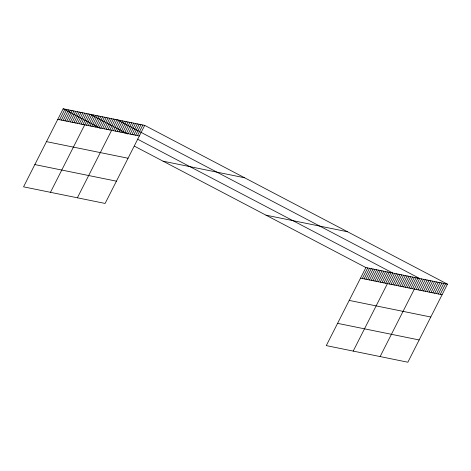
<?xml version="1.0" encoding="UTF-8"?>
<svg xmlns="http://www.w3.org/2000/svg" width="471" height="471" viewBox="0 0 471 471"><rect width="100%" height="100%" fill="white"/><g stroke="black" fill="none" stroke-linecap="round" stroke-linejoin="round"><path stroke-width="0.71" d="M144.715 125.386L63.149 108.783L23.55 186.84L105.115 203.443L144.715 125.386L447.45 284.16L407.851 362.217L326.285 345.614L365.885 267.557L447.45 284.16M59.576 119.734L64.945 109.148M61.371 120.099L66.741 109.513M63.161 120.464L68.536 109.878M64.957 120.829L70.326 110.243M66.752 121.194L72.122 110.608M68.548 121.559L73.918 110.973M70.338 121.924L75.713 111.339M72.134 122.289L77.503 111.704M73.929 122.66L79.299 112.069M75.725 123.025L81.094 112.434M77.521 123.39L82.89 112.804M79.311 123.755L84.686 113.17M81.106 124.12L86.476 113.535M82.902 124.485L88.271 113.9M50.468 192.321L90.067 114.265L127.694 133.994M86.487 125.215L91.863 114.63M88.283 125.58L93.652 114.995M90.079 125.945L95.448 115.36M91.874 126.31L97.244 115.725M93.67 126.675L99.04 116.09M95.46 127.04L100.835 116.455M97.256 127.406L102.625 116.82M99.051 127.771L104.421 117.185M100.847 128.136L106.216 117.55M102.637 128.501L108.012 117.915M104.432 128.866L109.802 118.28M106.228 129.231L111.598 118.645M108.024 129.596L113.393 119.01M109.82 129.961L115.189 119.375M77.379 197.796L116.985 119.74L419.72 278.514L380.121 356.571M113.458 130.702L118.833 120.117M115.307 131.079L120.682 120.494M117.155 131.456L122.531 120.87M119.004 131.833L124.379 121.247M120.853 132.21L126.228 121.624M122.701 132.587L128.077 122.001M124.556 132.963L129.925 122.372M126.405 133.334L131.774 122.748M128.253 133.711L133.623 123.125M130.102 134.088L135.471 123.502M131.951 134.465L137.32 123.879M133.799 134.841L139.169 124.256M135.648 135.218L141.017 124.632M137.497 135.595L142.866 125.009M362.311 278.508L367.68 267.922M364.107 278.873L369.476 268.287M365.896 279.238L371.272 268.653M367.692 279.603L373.061 269.018M369.488 279.968L374.857 269.383M371.283 280.333L376.653 269.748M373.079 280.698L378.448 270.113M374.869 281.069L380.244 270.478M376.665 281.434L382.034 270.843M378.46 281.799L383.83 271.214M380.256 282.164L385.625 271.579M382.052 282.529L387.421 271.944M383.841 282.894L389.211 272.309M385.637 283.259L391.007 272.674M353.203 351.095L392.802 273.039L137.42 139.098M389.229 283.989L394.598 273.404M391.018 284.354L396.394 273.769M392.814 284.72L398.183 274.134M394.61 285.085L399.979 274.499M396.405 285.45L401.775 274.864M398.201 285.815L403.57 275.229M399.991 286.18L405.366 275.594M401.787 286.545L407.156 275.959M403.582 286.91L408.952 276.324M405.378 287.275L410.747 276.689M407.168 287.64L412.543 277.054M408.963 288.005L414.333 277.419M410.759 288.37L416.128 277.784M412.555 288.735L417.924 278.149M416.199 289.477L421.569 278.891M418.048 289.853L423.417 279.268M419.897 290.23L425.266 279.644M421.745 290.607L427.115 280.021M423.594 290.984L428.963 280.398M425.443 291.361L430.812 280.775M427.291 291.737L432.661 281.146M429.14 292.108L434.509 281.523M430.989 292.485L436.358 281.899M432.837 292.862L438.207 282.276M434.686 293.239L440.055 282.653M436.535 293.616L441.904 283.03M438.383 293.992L443.753 283.407M440.232 294.369L445.601 283.783M57.78 119.369L139.345 135.972M163.054 161.182L244.614 177.779M46.482 141.636L128.047 158.238M34.848 164.573L116.408 181.176M265.985 215.165L347.545 231.761M360.515 278.143L442.081 294.746M349.223 300.41L430.782 317.012M337.583 323.347L419.143 339.95M63.149 108.783L100.129 128.177M134.512 146.21L365.885 267.557"/></g></svg>
